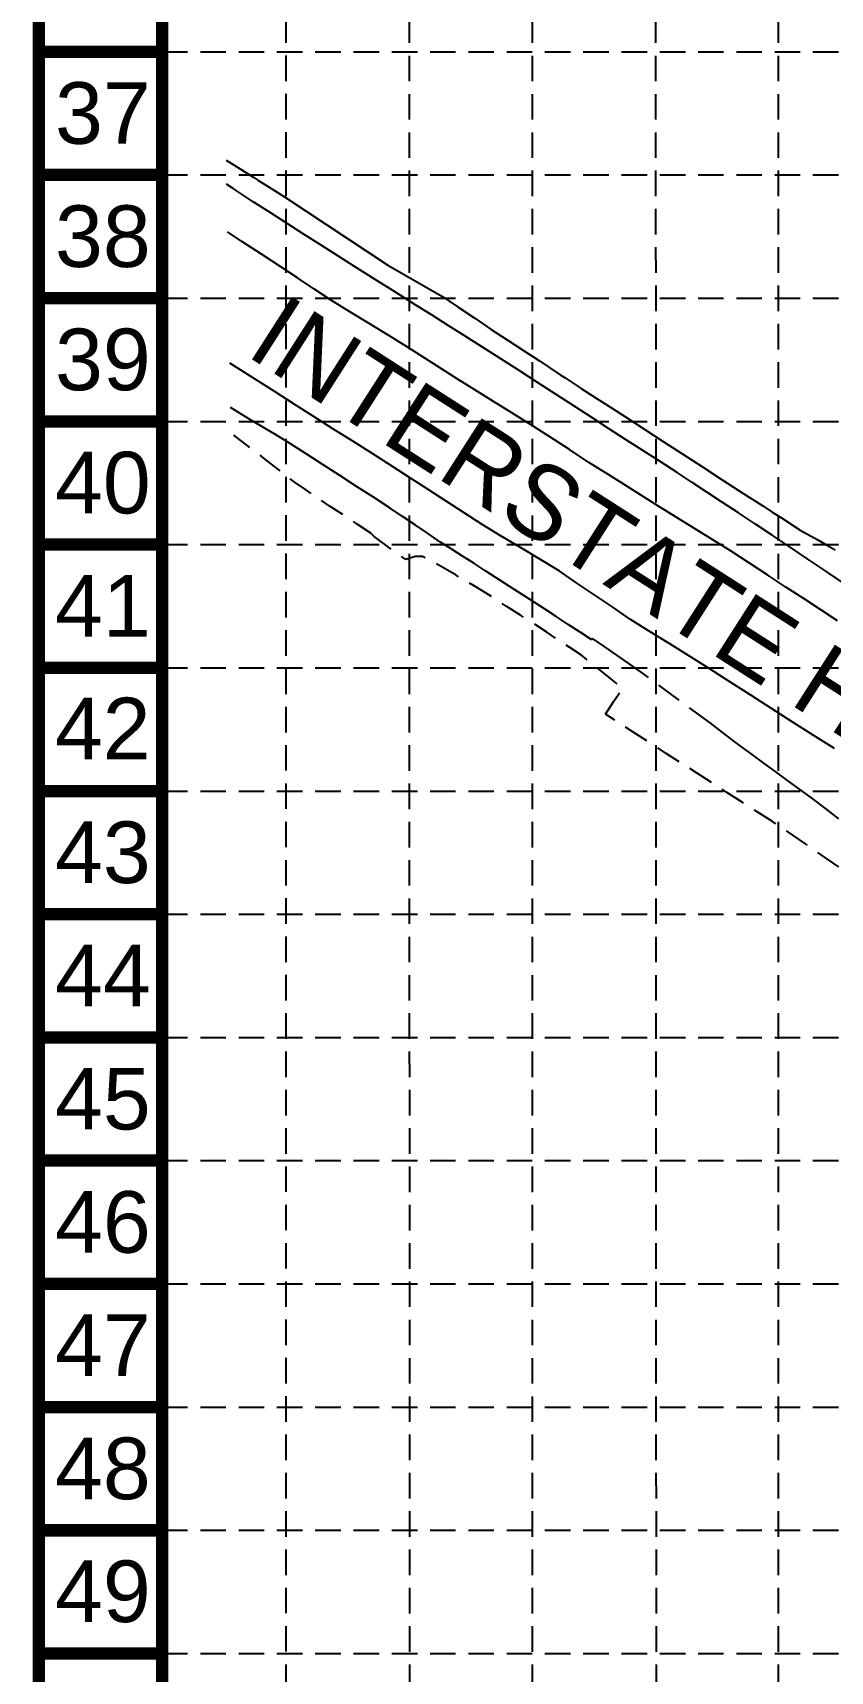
# Model space of a CAD drawing. Header units: inches. Extents: x 2439273 to 2445077, y 7048639 to 7057917.
# Drawn here: x 2439273 to 2440210, y 7050652 to 7052577 of the extents above; entities that cross this region are included whole.
import ezdxf
from ezdxf.enums import TextEntityAlignment as Align

# ---------------------------------------------------------------- set-up
doc = ezdxf.new("R2010")
doc.units = ezdxf.units.IN
doc.header["$LTSCALE"] = 300
doc.header["$MEASUREMENT"] = 0
doc.linetypes.add('DASHED2', pattern=[0.15, 0.1, -0.05])
doc.linetypes.add('HIDDEN', pattern=[0.375, 0.25, -0.125])
for name, color, linetype in [('BASE', 7, 'Continuous'), ('GRID', 254, 'HIDDEN'), ('new', 3, 'Continuous'), ('PLAT_TEXT', 50, 'Continuous')]:
    doc.layers.add(name, color=color, linetype=linetype)
doc.styles.get("Standard").update_dxf_attribs({"font": 'ARIAL.TTF'})
doc.styles.add('TMODELF', font='tmodelf')

msp = doc.modelspace()

# ---------------------------------------------------------------- linework, layer by layer
at = {"layer": 'BASE', "const_width": 14.5}
for points in [[(2445070.2, 7048645.9), (2445070.2, 7057910.2), (2439280, 7057910.2), (2439280, 7048645.9)], [(2444925.4, 7048790.6), (2444925.4, 7057765.4), (2439424.8, 7057765.4), (2439424.8, 7048790.6)]]:
    msp.add_lwpolyline(points, close=True, dxfattribs=at)
for points in [[(2439424.8, 7052554.3), (2439280, 7052554.3)], [(2439424.8, 7052409.5), (2439280, 7052409.5)], [(2439424.8, 7052264.7), (2439280, 7052264.7)], [(2439424.8, 7052120), (2439280, 7052120)], [(2439424.8, 7051975.2), (2439280, 7051975.2)], [(2439424.8, 7051830.5), (2439280, 7051830.5)], [(2439424.8, 7051685.7), (2439280, 7051685.7)], [(2439424.8, 7051541), (2439280, 7051541)], [(2439424.8, 7051396.2), (2439280, 7051396.2)], [(2439424.8, 7051251.5), (2439280, 7051251.5)], [(2439424.8, 7051106.7), (2439280, 7051106.7)], [(2439424.8, 7050962), (2439280, 7050962)], [(2439424.8, 7050817.2), (2439280, 7050817.2)], [(2439424.8, 7050672.4), (2439280, 7050672.4)]]:
    msp.add_lwpolyline(points, dxfattribs=at)
at = {"layer": 'GRID', "linetype": 'HIDDEN', "ltscale": 0.4}
for p, q in [((2439570.8, 7049369.7), (2439570.1, 7057760)), ((2439716.2, 7049369.6), (2439714.4, 7057759.9)), ((2440149.5, 7049369.6), (2440148.9, 7057760.4)), ((2439860.5, 7049369.6), (2439859.2, 7057759.5)), ((2440006.1, 7049369.6), (2440003.8, 7057759.3)), ((2439424.8, 7052554.3), (2444925.4, 7052554.3)), ((2439424.8, 7052409.5), (2444925.4, 7052409.5)), ((2439424.8, 7052264.7), (2444925.4, 7052264.7)), ((2439424.8, 7052120), (2444925.4, 7052120)), ((2439424.8, 7051975.2), (2444925.4, 7051975.2)), ((2439424.8, 7051830.5), (2444925.4, 7051830.5)), ((2439424.8, 7051685.7), (2444925.4, 7051685.7)), ((2439424.8, 7051541), (2444925.4, 7051541)), ((2439424.8, 7051396.2), (2444925.4, 7051396.2)), ((2439424.8, 7051251.5), (2444925.4, 7051251.5)), ((2439424.8, 7051106.7), (2444925.4, 7051106.7)), ((2439424.8, 7050962), (2444925.4, 7050962)), ((2439424.8, 7050817.2), (2444925.4, 7050817.2)), ((2439424.8, 7050672.4), (2444925.4, 7050672.4))]:
    msp.add_line(p, q, dxfattribs=at)
at = {"layer": 'new', "color": 7, "linetype": 'DASHED2'}
for points in [[(2439500, 7052426.8), (2439514.7, 7052417.8), (2439532.7, 7052406.5), (2439537.5, 7052403.5), (2439550.8, 7052395.1), (2439568.8, 7052383.8), (2439593.1, 7052367.8), (2439617.3, 7052351.8), (2439641.6, 7052335.7), (2439665.8, 7052319.7), (2439690.1, 7052303.6), (2439711.2, 7052291.5), (2439732.3, 7052279.4), (2439753.4, 7052267.2), (2439763.1, 7052260.7), (2439772.8, 7052254.2), (2439792.2, 7052241.1), (2439811.7, 7052228.1), (2439830.5, 7052215.7), (2439849.4, 7052203.3), (2439868.2, 7052191), (2439892.8, 7052174.8), (2439898.5, 7052171.1), (2439917.4, 7052158.7), (2439935.1, 7052147.2), (2439952.9, 7052135.8), (2439970.6, 7052124.4), (2439992.2, 7052110.3), (2440013.9, 7052096.3), (2440035.5, 7052082.3), (2440059.9, 7052066.5), (2440084.3, 7052050.7), (2440108.7, 7052034.9), (2440130.8, 7052020.8), (2440142, 7052013.5), (2440152.8, 7052006.6), (2440174.9, 7051992.4), (2440195.4, 7051980.8), (2440204.9, 7051975.4), (2440215.9, 7051969.2)], [(2440228.1, 7051928.5), (2440206, 7051943.4), (2440183.8, 7051958.3), (2440161.7, 7051973.1), (2440141.9, 7051986.2), (2440122.1, 7051999.3), (2440102.2, 7052012.4), (2440082.4, 7052025.5), (2440065.1, 7052036.9), (2440047.7, 7052048.4), (2440030.3, 7052059.8), (2440010.1, 7052072.8), (2439989.8, 7052085.8), (2439969.5, 7052098.8), (2439949.6, 7052111.7), (2439929.7, 7052124.6), (2439909.8, 7052137.5), (2439888, 7052151.6), (2439866.2, 7052165.7), (2439844.5, 7052179.8), (2439823, 7052193.5), (2439801.5, 7052207.2), (2439780, 7052221), (2439761.1, 7052232.8), (2439742.1, 7052244.7), (2439723.2, 7052256.5), (2439699.1, 7052271.7), (2439675.1, 7052286.8), (2439651.1, 7052302), (2439631.4, 7052314.6), (2439611.6, 7052327.1), (2439591.9, 7052339.7), (2439571.9, 7052352.5), (2439551.9, 7052365.3), (2439531.9, 7052378), (2439508.2, 7052393.6), (2439500.6, 7052398.6)], [(2440218.6, 7051885.8), (2440199, 7051898.6), (2440179.4, 7051911.4), (2440158, 7051925.4), (2440136.6, 7051939.4), (2440115.2, 7051953.4), (2440093.8, 7051967.4), (2440072.2, 7051980.8), (2440050.6, 7051994.2), (2440028.9, 7052007.6), (2440007.3, 7052021), (2439987.1, 7052033.7), (2439966.9, 7052046.5), (2439946.6, 7052059.2), (2439926.4, 7052071.9), (2439903.5, 7052086.8), (2439880.6, 7052101.7), (2439857.7, 7052116.5), (2439835.9, 7052130), (2439814.2, 7052143.5), (2439792.4, 7052157), (2439772.8, 7052169.4), (2439753.2, 7052181.9), (2439733.6, 7052194.4), (2439714, 7052206.8), (2439691.2, 7052220.8), (2439668.3, 7052234.9), (2439645.5, 7052248.9), (2439622.7, 7052262.9), (2439603.3, 7052275.8), (2439583.9, 7052288.7), (2439564.5, 7052301.6), (2439541.6, 7052316.6), (2439518.7, 7052331.5), (2439501.6, 7052342.7)], [(2440215, 7051735.8), (2440190.2, 7051751.5), (2440165.4, 7051767.1), (2440141, 7051782.8), (2440116.6, 7051798.4), (2440092.2, 7051814), (2440067.8, 7051829.6), (2440044.7, 7051844.1), (2440021.6, 7051858.5), (2439998.6, 7051872.9), (2439975.5, 7051887.3), (2439954.5, 7051901.6), (2439933.5, 7051915.8), (2439912.4, 7051930), (2439891.4, 7051944.3), (2439868.8, 7051958), (2439846.2, 7051971.7), (2439823.5, 7051985.3), (2439800.9, 7051999), (2439779.8, 7052012.6), (2439758.8, 7052026.2), (2439737.7, 7052039.8), (2439716.7, 7052053.4), (2439695.7, 7052067), (2439672.3, 7052081.8), (2439648.9, 7052096.6), (2439625.6, 7052111.4), (2439602.2, 7052126.2), (2439579.9, 7052140.4), (2439557.6, 7052154.6), (2439535.3, 7052168.8), (2439513, 7052183), (2439504.3, 7052188.6)], [(2440220.1, 7051653.1), (2440204, 7051665.5), (2440187.9, 7051677.9), (2440174, 7051688), (2440160, 7051698.2), (2440146.1, 7051708.4), (2440132.1, 7051718.5), (2440118.2, 7051728.7), (2440104.3, 7051738.9), (2440086.5, 7051752.3), (2440068.8, 7051765.7), (2439987.7, 7051825.5), (2439973.5, 7051835.4), (2439959.3, 7051845.2), (2439945, 7051855.1), (2439930.8, 7051865), (2439929.9, 7051863.2), (2439916, 7051872.3), (2439902, 7051881.4), (2439888.1, 7051890.6), (2439874.2, 7051899.7), (2439856.7, 7051911), (2439839.2, 7051922.2), (2439821.7, 7051933.5), (2439804.2, 7051944.8), (2439791, 7051953.3), (2439777.8, 7051961.7), (2439764.6, 7051970.2), (2439751.4, 7051978.7), (2439736.7, 7051988.5), (2439722.1, 7051998.4), (2439707.4, 7052008.2), (2439692.8, 7052018.1), (2439673.1, 7052030.8), (2439653.4, 7052043.6), (2439633.7, 7052056.4), (2439614, 7052069.1), (2439594.3, 7052081.9), (2439574.6, 7052094.6), (2439559.2, 7052103.7), (2439543.9, 7052112.9), (2439528.6, 7052122), (2439513.3, 7052131.1), (2439505.3, 7052136.3)]]:
    msp.add_lwpolyline(points, dxfattribs=at)
at = {"layer": 'new', "color": 7, "linetype": 'DASHED2', "flags": 128}
for points in [[(2439674.1, 7051984.7), (2439670.2, 7051988.6), (2439654.2, 7051999.3), (2439638.2, 7052010), (2439622.5, 7052020.2), (2439606.8, 7052030.5), (2439593.4, 7052039.8), (2439580, 7052049.1), (2439557, 7052067), (2439544.7, 7052076.6), (2439532.4, 7052086.2), (2439509, 7052103.7)], [(2439945.9, 7051775.9), (2439955.9, 7051791.4), (2439966, 7051806.9), (2439953.9, 7051816.4), (2439941.8, 7051826), (2439929.7, 7051835.6), (2439917.6, 7051845.2), (2439904, 7051854.2), (2439890.4, 7051863.3), (2439876.8, 7051872.3), (2439863.2, 7051881.4), (2439846.2, 7051892.2), (2439829.3, 7051903), (2439812.4, 7051913.8), (2439795.5, 7051924.6), (2439770.4, 7051939.3), (2439745.4, 7051954), (2439730.8, 7051961.3), (2439726.5, 7051961.3), (2439722.3, 7051961.3), (2439711.3, 7051957.6), (2439674.1, 7051984.7)], [(2440367.5, 7051492.8), (2440358.1, 7051500.4), (2440338.3, 7051514.2), (2440318.5, 7051527.9), (2440298.6, 7051541.7), (2440278.8, 7051555.5), (2440259, 7051569.3), (2440239.2, 7051583.1), (2440219.4, 7051596.9), (2440199.6, 7051610.7), (2440179.8, 7051624.5), (2440160, 7051638.3), (2440142.1, 7051649.8), (2440124.3, 7051661.2), (2440106.4, 7051672.7), (2440088.6, 7051684.1), (2440070.8, 7051695.6), (2440052.9, 7051707.1), (2440035.1, 7051718.5), (2440017.3, 7051730), (2439999.4, 7051741.5), (2439981.6, 7051752.9), (2439963.8, 7051764.4), (2439945.9, 7051775.9)]]:
    msp.add_lwpolyline(points, dxfattribs=at)

# ---------------------------------------------------------------- texts
at = {"layer": 'BASE'}
for s, p in [('37', (2439355.2, 7052482.3)), ('38', (2439355.2, 7052337.6)), ('39', (2439355.2, 7052192.8)), ('40', (2439355.2, 7052048.1)), ('41', (2439355.2, 7051903.3)), ('42', (2439355, 7051759.2)), ('43', (2439355.2, 7051613.8)), ('44', (2439355.2, 7051469)), ('45', (2439355.2, 7051324.3)), ('46', (2439355.2, 7051179.5)), ('47', (2439355.2, 7051034.8)), ('48', (2439355.2, 7050890)), ('49', (2439355.2, 7050745.6))]:
    msp.add_text(s, height=72.38, dxfattribs=at).set_placement(p, align=Align.MIDDLE_CENTER)
at = {"layer": 'PLAT_TEXT', "color": 7, "linetype": 'Continuous', "style": 'TMODELF'}
msp.add_text('INTERSTATE HIGHWAY 35E', height=87.3, rotation=327.3503, dxfattribs=at).set_placement((2439521.4, 7052198.7))

doc.saveas('drawing.dxf')
